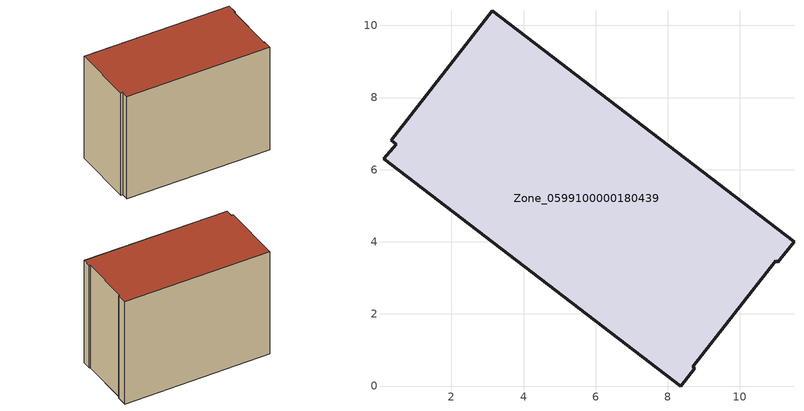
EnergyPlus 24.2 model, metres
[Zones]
Zone_0599100000180439
 floor ground (C_G): 11.05,3.43 10.99,3.47 8.69,0.54 8.75,0.5 8.36,0 0.12,6.3 0.46,6.71 0.33,6.81 3.14,10.4 11.5,4.01 z3.97
 wall outside (C_F): 11.5,4.01 3.14,10.4 0.33,6.81 0.46,6.71 0.12,6.3 8.36,0 8.75,0.5 8.69,0.54 10.99,3.47 11.05,3.43 11.5,4.01 z3.97:11.84
 roof outside (C_R): 10.99,3.47 11.05,3.43 11.5,4.01 3.14,10.4 0.33,6.81 0.46,6.71 0.12,6.3 8.36,0 8.75,0.5 8.69,0.54 z11.84
[BUILDING]
Pand.0599100000180439: North Axis=0; Terrain=City; Loads Convergence Tolerance Value=0.04; Temperature Convergence Tolerance Value=0.4; Solar Distribution=FullExterior; Maximum Number of Warmup Days=25; Minimum Number of Warmup Days=1
[Site:Location]
Rotterdam.The.Hague.AP_ZH_NLD Design_Conditions: Latitude=51.96; Longitude=4.45; Time Zone=1; Elevation=-4.5
[SITE:GROUNDTEMPERATURE:BUILDINGSURFACE]
18, 18, 18, 18, 18, 18, 18, 18, 18, 18, 18, 18
[MATERIAL] Thermal Absorptance=0.9; Solar Absorptance=0.7; Visible Absorptance=0.7
Name | Roughness | Thickness | Conductivity | Density | Specific Heat
G.TI.1975-1991 | MediumSmooth | 0.15 | 0.288461 | 540 | 1210
F.TI.1975-1991 | Rough | 0.3 | 0.230769 | 1920 | 840
R.TI.1975-1991 | MediumRough | 0.2 | 0.153846 | 1500 | 1000
[CONSTRUCTION]
C_G: G.TI.1975-1991
C_F: F.TI.1975-1991
C_R: R.TI.1975-1991
[ZONE]
Zone_0599100000180439: Type=1; Multiplier=1; Ceiling Height=Autocalculate; Volume=Autocalculate; Floor Area=autocalculate; Part of Total Floor Area=Yes
[ZONEINFILTRATION:DESIGNFLOWRATE]
Infil_Zone_0599100000180439: Zone or ZoneList or Space or SpaceList=Zone_0599100000180439; Schedule=AlwaysOn; Design Flow Rate Calculation Method=Flow/Area; Flow Rate per Floor Area=0.003; Constant Term Coefficient=1; Temperature Term Coefficient=0; Velocity Term Coefficient=0; Velocity Squared Term Coefficient=0
[HVACTEMPLATE:ZONE:IDEALLOADSAIRSYSTEM]
Zone_0599100000180439: Maximum Heating Supply Air Temperature=50; Minimum Cooling Supply Air Temperature=13; Maximum Heating Supply Air Humidity Ratio=0.0156; Minimum Cooling Supply Air Humidity Ratio=0.0077; Heating Limit=NoLimit; Cooling Limit=NoLimit; Dehumidification Control Type=ConstantSensibleHeatRatio; Cooling Sensible Heat Ratio=0.7; Dehumidification Setpoint=60; Humidification Control Type=None; Humidification Setpoint=30; Outdoor Air Method=None; Outdoor Air Flow Rate per Person=0.00944; Outdoor Air Flow Rate per Zone Floor Area=0; Outdoor Air Flow Rate per Zone=0; Demand Controlled Ventilation Type=None; Outdoor Air Economizer Type=NoEconomizer; Heat Recovery Type=None; Sensible Heat Recovery Effectiveness=0.7; Latent Heat Recovery Effectiveness=0.65
[ZONECONTROL:THERMOSTAT]
ThermostatControl_Zone_0599100000180439: Zone or ZoneList=Zone_0599100000180439; Control Type Schedule=DualSetpointControlType; Control 1=Thermostat_Zone_0599100000180439; Temperature Difference Between Cutout And Setpoint=0
[THERMOSTATSETPOINT:DUALSETPOINT]
Thermostat_Zone_0599100000180439: Heating Setpoint Temperature Schedule=HeatingSetpoint_Zone_0599100000180439; Cooling Setpoint Temperature Schedule=CoolingSetpoint_Zone_0599100000180439
[SCHEDULE:COMPACT]
HeatingSetpoint_Zone_0599100000180439: Through: 12/31, For: AllDays, Until: 24:00, 21
CoolingSetpoint_Zone_0599100000180439: Through: 12/31, For: AllDays, Until: 24:00, 24
DualSetpointControlType: Through: 12/31, For: AllDays, Until: 24:00, 4
AlwaysOn: Through: 12/31, For: AllDays, Until: 24:00, 1
